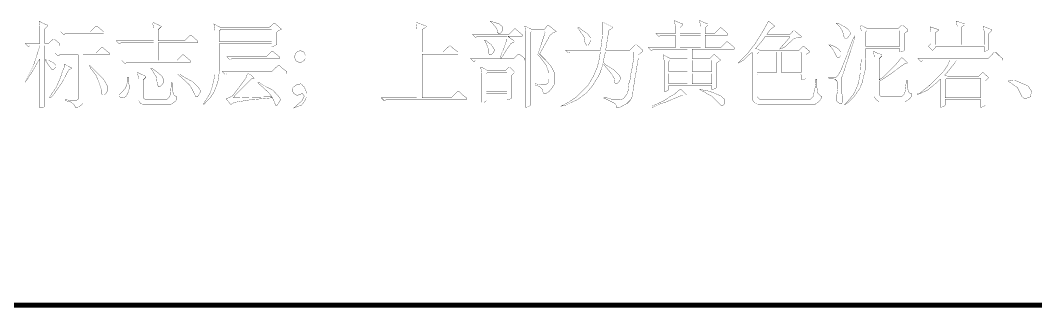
# Model space of a CAD drawing. Extents: x 94 to 452, y -72 to 1042.
# Drawn here: x 316.59 to 356.39, y 677.72 to 688.99 of the extents above; entities that cross this region are included whole.
import ezdxf

# ---------------------------------------------------------------- set-up
doc = ezdxf.new("R2010")
doc.units = 0
doc.header["$MEASUREMENT"] = 0
doc.layers.add('TREE_LAYER', color=7, linetype='Continuous')

msp = doc.modelspace()

# ---------------------------------------------------------------- linework, layer by layer
at = {"layer": 'TREE_LAYER'}
for points, const_width, elevation in [([(342.22678, 688.98613), (342.22678, 688.98613), (342.22678, 688.972404), (342.267957, 688.752796), (342.267957, 688.478287), (342.254231, 688.478287), (341.49933, 688.478287), (341.609133, 688.368483), (341.636584, 688.368483), (341.677761, 688.409659), (342.254231, 688.409659), (342.267957, 688.395934), (342.267957, 687.929267), (342.254231, 687.929267), (341.197369, 687.929267), (341.307173, 687.819463), (341.348349, 687.819463), (341.389526, 687.860639), (342.734624, 687.860639), (342.734624, 687.846914), (342.734624, 687.490051), (342.734624, 687.490051), (342.0758, 687.490051), (341.787565, 687.641032), (341.828741, 687.393973), (341.828741, 686.213581), (341.911094, 686.213581), (341.965996, 686.241032), (342.007173, 686.282208), (342.007173, 686.419463), (342.007173, 686.433188), (343.681682, 686.433188), (343.695408, 686.419463), (343.695408, 686.282208), (343.736584, 686.282208), (343.832663, 686.323385), (343.873839, 686.350836), (343.873839, 687.31162), (344.011094, 687.407698), (344.02482, 687.421424), (344.02482, 687.448875), (343.805212, 687.641032), (343.764035, 687.641032), (343.613055, 687.490051), (342.92678, 687.490051), (342.92678, 687.490051), (342.92678, 687.846914), (342.92678, 687.860639), (344.573839, 687.860639), (344.573839, 687.929267), (344.313055, 688.148875), (344.271879, 688.148875), (344.052271, 687.929267), (343.434624, 687.929267), (343.434624, 687.929267), (343.434624, 688.395934), (343.434624, 688.409659), (344.313055, 688.409659), (344.313055, 688.478287), (344.065996, 688.697894), (344.02482, 688.697894), (343.805212, 688.478287), (343.434624, 688.478287), (343.434624, 688.478287), (343.434624, 688.697894), (343.544428, 688.807698), (343.544428, 688.848875), (343.365996, 688.917502), (343.215016, 688.98613), (343.215016, 688.98613), (343.215016, 688.972404), (343.256192, 688.752796), (343.256192, 688.478287), (343.242467, 688.478287), (342.446388, 688.478287), (342.446388, 688.478287), (342.446388, 688.697894), (342.556192, 688.807698), (342.556192, 688.848875), (342.377761, 688.917502), (342.22678, 688.98613), (342.22678, 688.98613)], 0.01, 27), ([(317.328741, 688.958679), (317.328741, 688.958679), (317.328741, 688.931228), (317.356192, 688.71162), (317.356192, 688.080247), (317.356192, 688.080247), (316.779722, 688.080247), (316.889526, 687.970443), (316.916977, 687.970443), (316.958153, 687.997894), (317.356192, 687.997894), (317.356192, 687.997894), (317.109133, 687.229267), (316.779722, 686.570443), (316.889526, 686.721424), (317.067957, 686.995934), (317.287565, 687.380247), (317.356192, 687.476326), (317.356192, 687.476326), (317.356192, 685.554757), (317.438545, 685.554757), (317.507173, 685.582208), (317.548349, 685.623385), (317.548349, 687.448875), (317.548349, 687.448875), (317.548349, 687.448875), (317.644428, 687.31162), (317.836584, 687.050836), (317.877761, 687.050836), (317.987565, 687.160639), (317.987565, 687.229267), (317.877761, 687.339071), (317.69933, 687.421424), (317.644428, 687.421424), (317.548349, 687.4626), (317.548349, 687.997894), (317.548349, 687.997894), (318.12482, 687.997894), (318.12482, 688.080247), (317.918937, 688.258679), (317.877761, 688.258679), (317.685604, 688.080247), (317.548349, 688.080247), (317.548349, 688.080247), (317.548349, 688.656718), (317.658153, 688.766522), (317.658153, 688.807698), (317.465996, 688.876326), (317.328741, 688.958679), (317.328741, 688.958679)], 0.01, 27), ([(319.593447, 688.766522), (319.552271, 688.766522), (319.332663, 688.546914), (318.165996, 688.546914), (318.2758, 688.43711), (318.316977, 688.43711), (318.344428, 688.478287), (319.854231, 688.478287), (319.854231, 688.546914), (319.593447, 688.766522), (319.593447, 688.766522)], 0.01, 27), ([(321.7758, 688.917502), (321.7758, 688.917502), (321.7758, 688.890051), (321.816977, 688.670443), (321.816977, 688.190051), (321.803251, 688.190051), (320.348349, 688.190051), (320.458153, 688.080247), (320.49933, 688.080247), (320.52678, 688.107698), (321.803251, 688.107698), (321.816977, 688.107698), (321.816977, 687.421424), (321.803251, 687.421424), (320.567957, 687.421424), (320.677761, 687.31162), (320.718937, 687.31162), (320.746388, 687.339071), (323.244428, 687.339071), (323.244428, 687.421424), (322.983643, 687.641032), (322.942467, 687.641032), (322.722859, 687.421424), (321.995408, 687.421424), (321.995408, 687.421424), (321.995408, 688.107698), (321.995408, 688.107698), (323.532663, 688.107698), (323.532663, 688.190051), (323.285604, 688.409659), (323.244428, 688.409659), (323.02482, 688.190051), (321.995408, 688.190051), (321.995408, 688.190051), (321.995408, 688.629267), (322.105212, 688.739071), (322.105212, 688.766522), (321.92678, 688.848875), (321.7758, 688.917502), (321.7758, 688.917502)], 0.01, 27), ([(326.565996, 688.876326), (326.52482, 688.876326), (326.332663, 688.697894), (324.465996, 688.697894), (324.177761, 688.848875), (324.218937, 688.601816), (324.218937, 686.858679), (324.136584, 686.48809), (324.136584, 686.460639), (324.02678, 686.131228), (323.916977, 685.952796), (323.779722, 685.733188), (323.779722, 685.692012), (324.040506, 685.966522), (324.177761, 686.172404), (324.287565, 686.446914), (324.356192, 686.680247), (324.369918, 686.844953), (324.397369, 687.009659), (324.397369, 688.066522), (324.397369, 688.080247), (326.442467, 688.080247), (326.442467, 688.066522), (326.442467, 687.970443), (326.483643, 687.970443), (326.579722, 687.997894), (326.634624, 688.039071), (326.634624, 688.519463), (326.703251, 688.58809), (326.813055, 688.629267), (326.813055, 688.656718), (326.565996, 688.876326), (326.565996, 688.876326)], 0.01, 27), ([(324.42482, 688.615541), (324.438545, 688.629267), (326.442467, 688.629267), (326.442467, 688.615541), (326.442467, 688.148875), (326.442467, 688.148875), (324.397369, 688.148875), (324.397369, 688.148875), (324.397369, 688.58809), (324.42482, 688.615541), (324.42482, 688.615541)], 0.01, 27), ([(332.097369, 688.917502), (332.097369, 688.917502), (332.097369, 688.8626), (332.12482, 688.642992), (332.12482, 685.952796), (332.12482, 685.952796), (330.738545, 685.952796), (330.848349, 685.842992), (330.889526, 685.842992), (330.916977, 685.884169), (334.073839, 685.884169), (334.073839, 685.952796), (333.922859, 686.0626), (333.771879, 686.213581), (333.744428, 686.213581), (333.483643, 685.952796), (332.358153, 685.952796), (332.344428, 685.952796), (332.344428, 687.668483), (332.358153, 687.668483), (333.744428, 687.668483), (333.744428, 687.750836), (333.593447, 687.860639), (333.442467, 687.997894), (333.415016, 687.997894), (333.154231, 687.750836), (332.358153, 687.750836), (332.344428, 687.750836), (332.344428, 688.629267), (332.481682, 688.725345), (332.495408, 688.739071), (332.495408, 688.766522), (332.289526, 688.848875), (332.2758, 688.848875), (332.097369, 688.917502), (332.097369, 688.917502)], 0.01, 27), ([(335.995408, 688.656718), (335.954231, 688.656718), (335.734624, 688.43711), (334.307173, 688.43711), (334.416977, 688.327306), (334.458153, 688.327306), (334.49933, 688.368483), (335.665996, 688.368483), (335.665996, 688.368483), (335.665996, 688.258679), (335.515016, 687.819463), (335.446388, 687.682208), (335.405212, 687.490051), (334.238545, 687.490051), (334.348349, 687.380247), (334.389526, 687.380247), (334.416977, 687.421424), (336.365996, 687.421424), (336.365996, 687.490051), (336.146388, 687.668483), (336.105212, 687.668483), (335.92678, 687.490051), (335.418937, 687.490051), (335.418937, 687.490051), (335.487565, 687.572404), (335.665996, 687.860639), (335.816977, 688.080247), (335.954231, 688.148875), (335.954231, 688.190051), (335.7758, 688.299855), (335.707173, 688.368483), (335.707173, 688.368483), (336.256192, 688.368483), (336.256192, 688.43711), (335.995408, 688.656718), (335.995408, 688.656718)], 0.01, 27), ([(335.020898, 688.958679), (335.007173, 688.958679), (335.130702, 688.835149), (335.267957, 688.656718), (335.295408, 688.519463), (335.336584, 688.478287), (335.405212, 688.478287), (335.487565, 688.58809), (335.487565, 688.739071), (335.364035, 688.848875), (335.158153, 688.917502), (335.103251, 688.931228), (335.020898, 688.958679), (335.020898, 688.958679)], 0.01, 27), ([(337.285604, 688.807698), (337.258153, 688.793973), (337.120898, 688.629267), (336.654231, 688.629267), (336.365996, 688.766522), (336.393447, 688.533188), (336.393447, 685.582208), (336.489526, 685.595934), (336.544428, 685.623385), (336.585604, 685.664561), (336.585604, 688.519463), (336.613055, 688.546914), (337.134624, 688.546914), (337.162075, 688.519463), (336.873839, 687.641032), (336.956192, 687.558679), (337.203251, 687.229267), (337.313055, 686.913581), (337.313055, 686.680247), (337.271879, 686.542992), (337.271879, 686.529267), (337.1758, 686.460639), (336.997369, 686.460639), (336.791486, 686.501816), (336.764035, 686.501816), (336.764035, 686.460639), (336.942467, 686.392012), (337.052271, 686.282208), (337.093447, 686.131228), (337.203251, 686.131228), (337.313055, 686.199855), (337.422859, 686.323385), (337.532663, 686.501816), (337.532663, 686.913581), (337.395408, 687.18809), (337.1758, 687.435149), (336.942467, 687.668483), (337.354231, 688.409659), (337.491486, 688.519463), (337.60129, 688.546914), (337.285604, 688.807698), (337.285604, 688.807698)], 0.01, 27), ([(339.42678, 688.917502), (339.42678, 688.917502), (339.42678, 688.533188), (339.413055, 688.533188), (339.39933, 688.354757), (339.385604, 688.217502), (339.385604, 688.176326), (339.330702, 687.819463), (337.958153, 687.819463), (338.067957, 687.709659), (338.109133, 687.709659), (338.136584, 687.750836), (339.316977, 687.750836), (339.316977, 687.73711), (339.316977, 687.73711), (339.316977, 687.695934), (339.289526, 687.572404), (339.289526, 687.544953), (339.2758, 687.476326), (339.2758, 687.448875), (339.234624, 687.270443), (339.220898, 687.242992), (339.207173, 687.160639), (339.042467, 686.776326), (338.905212, 686.542992), (338.836584, 686.433188), (338.383643, 685.980247), (338.067957, 685.774365), (337.779722, 685.623385), (337.971879, 685.664561), (338.136584, 685.746914), (338.438545, 685.884169), (338.795408, 686.158679), (338.822859, 686.199855), (339.015016, 686.419463), (339.234624, 686.776326), (339.316977, 686.941032), (339.42678, 687.284169), (339.454231, 687.270443), (339.522859, 687.174365), (339.646388, 687.03711), (339.756192, 686.899855), (339.865996, 686.721424), (339.893447, 686.542992), (339.934624, 686.501816), (339.9758, 686.501816), (340.058153, 686.584169), (340.113055, 686.680247), (340.113055, 686.7626), (340.044428, 686.858679), (339.852271, 687.050836), (339.564035, 687.229267), (339.440506, 687.339071), (339.495408, 687.668483), (339.509133, 687.682208), (339.509133, 687.723385), (339.522859, 687.750836), (340.620898, 687.750836), (340.634624, 687.73711), (340.634624, 687.517502), (340.552271, 687.023385), (340.538545, 686.995934), (340.511094, 686.831228), (340.511094, 686.803777), (340.483643, 686.639071), (340.442467, 686.515541), (340.428741, 686.392012), (340.415016, 686.268483), (340.415016, 686.241032), (340.373839, 686.103777), (340.222859, 685.91162), (340.085604, 685.884169), (340.058153, 685.884169), (339.811094, 685.884169), (339.577761, 685.952796), (339.454231, 685.952796), (339.454231, 685.91162), (339.536584, 685.91162), (339.893447, 685.733188), (339.9758, 685.623385), (339.9758, 685.554757), (340.044428, 685.554757), (340.373839, 685.733188), (340.497369, 685.856718), (340.552271, 685.952796), (340.565996, 685.993973), (340.593447, 686.090051), (340.607173, 686.241032), (340.634624, 686.392012), (340.634624, 686.433188), (340.662075, 686.556718), (340.662075, 686.625345), (340.744428, 687.064561), (340.744428, 687.105737), (340.813055, 687.503777), (340.813055, 687.641032), (340.964035, 687.750836), (340.991486, 687.750836), (340.991486, 687.819463), (340.744428, 688.039071), (340.703251, 688.039071), (340.483643, 687.819463), (339.536584, 687.819463), (339.536584, 687.833188), (339.605212, 688.272404), (339.605212, 688.313581), (339.646388, 688.492012), (339.646388, 688.58809), (339.783643, 688.684169), (339.783643, 688.697894), (339.783643, 688.739071), (339.42678, 688.917502), (339.42678, 688.917502)], 0.01, 27), ([(338.507173, 688.697894), (338.438545, 688.697894), (338.534624, 688.560639), (338.685604, 688.341032), (338.72678, 688.107698), (338.795408, 687.997894), (338.836584, 687.997894), (338.905212, 688.107698), (338.946388, 688.217502), (338.946388, 688.299855), (338.877761, 688.395934), (338.795408, 688.492012), (338.5758, 688.629267), (338.507173, 688.697894), (338.507173, 688.697894)], 0.01, 27), ([(345.918937, 688.958679), (345.905212, 688.944953), (345.891486, 688.917502), (345.72678, 688.615541), (345.397369, 688.080247), (345.109133, 687.709659), (344.738545, 687.339071), (344.738545, 687.31162), (344.958153, 687.448875), (345.15031, 687.641032), (345.273839, 687.73711), (345.287565, 687.73711), (345.287565, 687.73711), (345.287565, 685.884169), (345.287565, 685.870443), (345.369918, 685.760639), (345.507173, 685.692012), (347.744428, 685.692012), (347.744428, 685.705737), (347.840506, 685.760639), (347.936584, 685.856718), (347.991486, 685.952796), (347.991486, 686.021424), (347.964035, 686.021424), (347.854231, 686.131228), (347.813055, 686.350836), (347.813055, 686.680247), (347.771879, 686.680247), (347.771879, 686.570443), (347.744428, 686.378287), (347.744428, 686.350836), (347.662075, 685.993973), (347.552271, 685.884169), (345.5758, 685.884169), (345.465996, 685.993973), (345.465996, 686.858679), (345.479722, 686.872404), (347.181682, 686.872404), (347.195408, 686.858679), (347.195408, 686.652796), (347.236584, 686.652796), (347.332663, 686.680247), (347.373839, 686.721424), (347.373839, 687.641032), (347.511094, 687.73711), (347.52482, 687.750836), (347.52482, 687.778287), (347.305212, 687.970443), (347.264035, 687.970443), (347.113055, 687.819463), (345.5758, 687.819463), (345.42482, 687.88809), (345.411094, 687.88809), (345.658153, 688.176326), (345.795408, 688.368483), (346.742467, 688.368483), (346.756192, 688.327306), (346.344428, 687.860639), (346.536584, 687.929267), (346.893447, 688.258679), (347.071879, 688.327306), (347.195408, 688.327306), (347.195408, 688.368483), (346.934624, 688.58809), (346.893447, 688.58809), (346.756192, 688.43711), (345.864035, 688.43711), (345.85031, 688.450836), (346.015016, 688.656718), (346.165996, 688.766522), (345.918937, 688.958679), (345.918937, 688.958679)], 0.01, 27), ([(348.65031, 688.876326), (348.567957, 688.876326), (348.718937, 688.725345), (348.828741, 688.546914), (348.856192, 688.395934), (348.897369, 688.299855), (348.938545, 688.258679), (348.965996, 688.258679), (349.048349, 688.341032), (349.116977, 688.43711), (349.116977, 688.519463), (349.034624, 688.642992), (348.897369, 688.739071), (348.65031, 688.876326), (348.65031, 688.876326)], 0.01, 27), ([(349.528741, 688.807698), (349.515016, 688.807698), (349.515016, 688.780247), (349.556192, 688.560639), (349.556192, 687.490051), (349.515016, 687.009659), (349.515016, 686.927306), (349.446388, 686.556718), (349.446388, 686.529267), (349.295408, 686.172404), (349.22678, 686.0626), (349.007173, 685.801816), (348.897369, 685.692012), (348.938545, 685.692012), (349.103251, 685.829267), (349.267957, 685.993973), (349.487565, 686.309659), (349.597369, 686.570443), (349.597369, 686.625345), (349.62482, 686.707698), (349.665996, 686.88613), (349.707173, 687.064561), (349.707173, 687.421424), (349.734624, 687.517502), (349.734624, 687.88809), (349.748349, 687.88809), (351.052271, 687.88809), (351.052271, 687.88809), (351.052271, 687.750836), (351.093447, 687.750836), (351.189526, 687.778287), (351.244428, 687.819463), (351.244428, 688.478287), (351.381682, 688.574365), (351.381682, 688.58809), (351.381682, 688.629267), (351.1758, 688.807698), (351.134624, 688.807698), (350.983643, 688.656718), (349.816977, 688.656718), (349.528741, 688.807698), (349.528741, 688.807698)], 0.01, 27), ([(349.7758, 688.58809), (349.7758, 688.58809), (351.052271, 688.58809), (351.052271, 688.58809), (351.052271, 687.970443), (351.052271, 687.970443), (349.748349, 687.970443), (349.734624, 687.970443), (349.734624, 688.546914), (349.7758, 688.58809), (349.7758, 688.58809)], 0.01, 27), ([(353.289526, 688.958679), (353.2758, 688.958679), (353.2758, 688.931228), (353.316977, 688.752796), (353.316977, 688.039071), (353.303251, 688.039071), (352.479722, 688.039071), (352.465996, 688.039071), (352.465996, 688.519463), (352.5758, 688.58809), (352.5758, 688.58809), (352.5758, 688.629267), (352.246388, 688.739071), (352.287565, 688.533188), (352.287565, 688.080247), (352.177761, 687.970443), (352.328741, 687.819463), (352.356192, 687.819463), (352.465996, 687.929267), (352.465996, 687.956718), (352.479722, 687.970443), (354.373839, 687.970443), (354.373839, 687.956718), (354.373839, 687.778287), (354.456192, 687.792012), (354.511094, 687.819463), (354.552271, 687.860639), (354.552271, 688.478287), (354.662075, 688.58809), (354.662075, 688.629267), (354.483643, 688.697894), (354.332663, 688.766522), (354.373839, 688.533188), (354.373839, 688.039071), (354.373839, 688.039071), (353.495408, 688.039071), (353.495408, 688.039071), (353.495408, 688.739071), (353.605212, 688.807698), (353.605212, 688.807698), (353.605212, 688.848875), (353.289526, 688.958679), (353.289526, 688.958679)], 0.01, 27), ([(334.828741, 688.217502), (334.787565, 688.217502), (334.856192, 688.080247), (334.938545, 687.860639), (334.938545, 687.73711), (334.965996, 687.641032), (334.965996, 687.641032), (335.048349, 687.641032), (335.116977, 687.709659), (335.158153, 687.778287), (335.158153, 687.860639), (335.116977, 687.929267), (335.048349, 688.039071), (334.897369, 688.148875), (334.828741, 688.217502), (334.828741, 688.217502)], 0.01, 27), ([(342.446388, 688.395934), (342.446388, 688.409659), (343.242467, 688.409659), (343.256192, 688.395934), (343.256192, 687.929267), (343.242467, 687.929267), (342.446388, 687.929267), (342.446388, 687.929267), (342.446388, 688.395934), (342.446388, 688.395934)], 0.01, 27), ([(349.295408, 688.368483), (349.22678, 688.258679), (349.007173, 687.695934), (349.007173, 687.668483), (348.746388, 687.009659), (348.636584, 686.831228), (348.567957, 686.7626), (348.279722, 686.7626), (348.279722, 686.721424), (348.389526, 686.721424), (348.52678, 686.680247), (348.609133, 686.597894), (348.636584, 686.501816), (348.636584, 686.350836), (348.609133, 686.158679), (348.609133, 686.131228), (348.567957, 686.035149), (348.567957, 685.884169), (348.609133, 685.801816), (348.705212, 685.733188), (348.787565, 685.733188), (348.828741, 685.829267), (348.828741, 685.993973), (348.787565, 686.131228), (348.787565, 686.7626), (348.828741, 686.858679), (348.869918, 686.982208), (348.965996, 687.297894), (348.993447, 687.366522), (349.267957, 688.203777), (349.267957, 688.231228), (349.295408, 688.368483), (349.295408, 688.368483)], 0.01, 27), ([(319.813055, 687.929267), (319.771879, 687.929267), (319.552271, 687.709659), (317.946388, 687.709659), (318.056192, 687.599855), (318.097369, 687.599855), (318.12482, 687.641032), (318.852271, 687.641032), (318.865996, 687.627306), (318.865996, 685.91162), (318.783643, 685.842992), (318.577761, 685.842992), (318.344428, 685.884169), (318.344428, 685.842992), (318.536584, 685.801816), (318.646388, 685.733188), (318.715016, 685.664561), (318.756192, 685.554757), (318.865996, 685.595934), (318.962075, 685.650836), (319.044428, 685.733188), (319.044428, 687.627306), (319.044428, 687.641032), (320.073839, 687.641032), (320.073839, 687.709659), (319.813055, 687.929267), (319.813055, 687.929267)], 0.01, 27), ([(326.483643, 687.778287), (326.442467, 687.778287), (326.222859, 687.558679), (324.685604, 687.558679), (324.795408, 687.448875), (324.836584, 687.448875), (324.877761, 687.490051), (326.744428, 687.490051), (326.744428, 687.558679), (326.483643, 687.778287), (326.483643, 687.778287)], 0.01, 27), ([(327.636584, 687.778287), (327.554231, 687.805737), (327.49933, 687.778287), (327.403251, 687.73711), (327.348349, 687.599855), (327.348349, 687.517502), (327.389526, 687.407698), (327.49933, 687.352796), (327.609133, 687.352796), (327.705212, 687.407698), (327.760114, 687.503777), (327.760114, 687.613581), (327.718937, 687.73711), (327.636584, 687.778287), (327.636584, 687.778287)], 0.01, 27), ([(348.320898, 688.039071), (348.279722, 688.039071), (348.362075, 687.956718), (348.458153, 687.819463), (348.609133, 687.531228), (348.677761, 687.531228), (348.718937, 687.572404), (348.746388, 687.627306), (348.746388, 687.750836), (348.677761, 687.846914), (348.567957, 687.929267), (348.430702, 687.997894), (348.320898, 688.039071), (348.320898, 688.039071)], 0.01, 27), ([(350.036584, 687.778287), (350.036584, 687.778287), (350.036584, 687.764561), (350.064035, 687.544953), (350.064035, 685.993973), (350.132663, 685.884169), (350.242467, 685.801816), (351.271879, 685.801816), (351.340506, 685.842992), (351.45031, 685.91162), (351.532663, 686.021424), (351.532663, 686.103777), (351.491486, 686.103777), (351.422859, 686.172404), (351.354231, 686.350836), (351.354231, 686.652796), (351.313055, 686.652796), (351.313055, 686.556718), (351.271879, 686.199855), (351.244428, 686.103777), (351.134624, 685.993973), (350.32482, 685.993973), (350.256192, 686.0626), (350.256192, 686.597894), (350.393447, 686.680247), (350.722859, 686.899855), (351.065996, 687.160639), (351.271879, 687.297894), (351.354231, 687.31162), (351.354231, 687.339071), (351.203251, 687.490051), (351.134624, 687.531228), (350.915016, 687.270443), (350.393447, 686.748875), (350.283643, 686.680247), (350.256192, 686.652796), (350.256192, 686.666522), (350.256192, 687.490051), (350.365996, 687.599855), (350.365996, 687.641032), (350.173839, 687.709659), (350.036584, 687.778287), (350.036584, 687.778287)], 0.01, 27), ([(342.034624, 687.407698), (342.048349, 687.421424), (342.734624, 687.421424), (342.734624, 687.407698), (342.734624, 686.982208), (342.734624, 686.982208), (342.007173, 686.982208), (342.007173, 686.982208), (342.007173, 687.380247), (342.034624, 687.407698), (342.034624, 687.407698)], 0.01, 27), ([(342.92678, 687.407698), (342.92678, 687.421424), (343.681682, 687.421424), (343.695408, 687.407698), (343.695408, 686.982208), (343.681682, 686.982208), (342.92678, 686.982208), (342.92678, 686.982208), (342.92678, 687.407698), (342.92678, 687.407698)], 0.01, 27), ([(345.534624, 687.73711), (345.548349, 687.750836), (346.234624, 687.750836), (346.234624, 687.73711), (346.234624, 686.941032), (346.234624, 686.941032), (345.479722, 686.941032), (345.465996, 686.941032), (345.465996, 687.668483), (345.534624, 687.73711), (345.534624, 687.73711)], 0.01, 27), ([(346.42678, 687.73711), (346.42678, 687.750836), (347.181682, 687.750836), (347.195408, 687.73711), (347.195408, 686.941032), (347.181682, 686.941032), (346.42678, 686.941032), (346.42678, 686.941032), (346.42678, 687.73711), (346.42678, 687.73711)], 0.01, 27), ([(354.813055, 687.750836), (354.771879, 687.750836), (354.52482, 687.490051), (351.779722, 687.490051), (351.889526, 687.380247), (351.916977, 687.380247), (351.958153, 687.421424), (353.015016, 687.421424), (353.015016, 687.407698), (352.960114, 687.284169), (352.946388, 687.229267), (352.767957, 686.982208), (352.205212, 686.419463), (351.862075, 686.144953), (351.738545, 686.103777), (351.738545, 686.0626), (352.095408, 686.227306), (352.15031, 686.254757), (352.534624, 686.570443), (352.644428, 686.680247), (352.658153, 686.680247), (352.658153, 685.582208), (352.740506, 685.595934), (352.795408, 685.623385), (352.836584, 685.664561), (352.836584, 685.870443), (352.836584, 685.884169), (354.222859, 685.884169), (354.222859, 685.870443), (354.222859, 685.582208), (354.264035, 685.582208), (354.373839, 685.623385), (354.415016, 685.664561), (354.415016, 686.61162), (354.52482, 686.721424), (354.52482, 686.7626), (354.332663, 686.941032), (354.305212, 686.941032), (354.154231, 686.790051), (352.946388, 686.790051), (352.822859, 686.844953), (352.960114, 686.995934), (353.234624, 687.339071), (353.2758, 687.421424), (355.10129, 687.421424), (355.10129, 687.490051), (354.964035, 687.599855), (354.813055, 687.750836), (354.813055, 687.750836)], 0.01, 27), ([(318.316977, 687.270443), (318.316977, 687.270443), (318.316977, 687.160639), (318.234624, 686.982208), (318.165996, 686.748875), (317.987565, 686.350836), (317.767957, 686.035149), (317.72678, 685.952796), (317.767957, 685.952796), (317.891486, 686.076326), (318.234624, 686.570443), (318.42678, 686.941032), (318.495408, 687.050836), (318.605212, 687.119463), (318.316977, 687.270443), (318.316977, 687.270443)], 0.01, 27), ([(319.305212, 687.229267), (319.332663, 687.119463), (319.552271, 686.844953), (319.662075, 686.584169), (319.771879, 686.254757), (319.771879, 686.103777), (319.813055, 686.0626), (319.881682, 686.0626), (319.964035, 686.144953), (319.991486, 686.199855), (319.991486, 686.433188), (319.854231, 686.680247), (319.305212, 687.229267), (319.305212, 687.229267)], 0.01, 27), ([(321.707173, 687.119463), (321.707173, 687.119463), (321.707173, 687.105737), (321.92678, 686.7626), (321.954231, 686.515541), (321.995408, 686.405737), (321.995408, 686.392012), (322.064035, 686.392012), (322.146388, 686.474365), (322.215016, 686.570443), (322.215016, 686.652796), (322.146388, 686.790051), (322.118937, 686.817502), (321.92678, 686.982208), (321.7758, 687.092012), (321.707173, 687.119463), (321.707173, 687.119463)], 0.01, 27), ([(326.744428, 687.229267), (326.703251, 687.229267), (326.442467, 686.982208), (324.507173, 686.982208), (324.616977, 686.872404), (324.658153, 686.872404), (324.685604, 686.899855), (325.495408, 686.899855), (325.495408, 686.899855), (325.42678, 686.721424), (324.918937, 686.035149), (324.877761, 686.007698), (324.658153, 685.91162), (324.836584, 685.692012), (324.987565, 685.774365), (325.316977, 685.829267), (325.660114, 685.884169), (325.715016, 685.884169), (326.442467, 685.952796), (326.415016, 685.993973), (325.440506, 685.966522), (325.42678, 685.966522), (325.111094, 685.952796), (325.111094, 685.952796), (324.960114, 685.952796), (324.946388, 685.952796), (325.015016, 686.0626), (325.673839, 686.721424), (325.756192, 686.721424), (325.605212, 686.872404), (325.522859, 686.899855), (325.522859, 686.899855), (325.522859, 686.899855), (327.032663, 686.899855), (327.032663, 686.982208), (326.881682, 687.092012), (326.744428, 687.229267), (326.744428, 687.229267)], 0.01, 27), ([(334.65031, 687.160639), (334.636584, 687.160639), (334.636584, 687.133188), (334.677761, 686.913581), (334.677761, 685.774365), (334.760114, 685.774365), (334.815016, 685.801816), (334.856192, 685.842992), (334.856192, 686.131228), (334.869918, 686.131228), (335.665996, 686.131228), (335.665996, 686.131228), (335.665996, 685.884169), (335.707173, 685.884169), (335.816977, 685.91162), (335.844428, 685.952796), (335.844428, 686.831228), (335.954231, 686.941032), (335.954231, 686.982208), (335.7758, 687.160639), (335.734624, 687.160639), (335.597369, 687.009659), (334.938545, 687.009659), (334.65031, 687.160639), (334.65031, 687.160639)], 0.01, 27), ([(320.828741, 686.7626), (320.787565, 686.7626), (320.787565, 686.570443), (320.718937, 686.350836), (320.609133, 686.213581), (320.458153, 686.0626), (320.458153, 686.021424), (320.52678, 685.952796), (320.636584, 685.952796), (320.746388, 686.021424), (320.828741, 686.199855), (320.828741, 686.213581), (320.856192, 686.309659), (320.856192, 686.433188), (320.828741, 686.570443), (320.828741, 686.7626), (320.828741, 686.7626)], 0.01, 27), ([(321.19933, 686.941032), (321.185604, 686.941032), (321.185604, 686.913581), (321.22678, 686.693973), (321.22678, 685.842992), (321.295408, 685.733188), (321.405212, 685.692012), (322.4758, 685.692012), (322.544428, 685.733188), (322.667957, 685.815541), (322.722859, 685.91162), (322.722859, 685.993973), (322.695408, 685.993973), (322.613055, 686.0626), (322.544428, 686.241032), (322.544428, 686.542992), (322.503251, 686.542992), (322.503251, 686.446914), (322.503251, 686.446914), (322.489526, 686.268483), (322.4758, 686.131228), (322.4758, 686.090051), (322.434624, 685.993973), (322.32482, 685.884169), (321.487565, 685.884169), (321.405212, 685.952796), (321.405212, 686.652796), (321.515016, 686.7626), (321.515016, 686.790051), (321.336584, 686.872404), (321.19933, 686.941032), (321.19933, 686.941032)], 0.01, 27), ([(322.846388, 686.872404), (322.764035, 686.872404), (322.983643, 686.680247), (323.216977, 686.460639), (323.313055, 686.309659), (323.381682, 686.172404), (323.464035, 685.993973), (323.532663, 685.993973), (323.642467, 686.172404), (323.642467, 686.241032), (323.573839, 686.350836), (323.340506, 686.584169), (323.011094, 686.7626), (322.846388, 686.872404), (322.846388, 686.872404)], 0.01, 27), ([(334.897369, 686.941032), (334.897369, 686.941032), (335.665996, 686.941032), (335.665996, 686.941032), (335.665996, 686.213581), (335.665996, 686.213581), (334.869918, 686.213581), (334.856192, 686.213581), (334.856192, 686.899855), (334.897369, 686.941032), (334.897369, 686.941032)], 0.01, 27), ([(342.007173, 686.899855), (342.007173, 686.899855), (342.734624, 686.899855), (342.734624, 686.899855), (342.734624, 686.501816), (342.734624, 686.501816), (342.007173, 686.501816), (342.007173, 686.501816), (342.007173, 686.899855), (342.007173, 686.899855)], 0.01, 27), ([(342.92678, 686.899855), (342.92678, 686.899855), (343.681682, 686.899855), (343.695408, 686.899855), (343.695408, 686.501816), (343.681682, 686.501816), (342.92678, 686.501816), (342.92678, 686.501816), (342.92678, 686.899855), (342.92678, 686.899855)], 0.01, 27), ([(352.905212, 686.721424), (352.905212, 686.721424), (354.222859, 686.721424), (354.222859, 686.721424), (354.222859, 685.952796), (354.222859, 685.952796), (352.836584, 685.952796), (352.836584, 685.952796), (352.836584, 686.652796), (352.905212, 686.721424), (352.905212, 686.721424)], 0.01, 27), ([(355.540506, 686.652796), (355.513055, 686.652796), (355.307173, 686.61162), (355.677761, 686.350836), (355.856192, 685.993973), (355.965996, 685.91162), (356.185604, 685.993973), (356.22678, 686.213581), (356.089526, 686.419463), (355.540506, 686.652796), (355.540506, 686.652796)], 0.01, 27), ([(325.9758, 686.542992), (325.893447, 686.542992), (326.113055, 686.350836), (326.346388, 686.131228), (326.456192, 685.980247), (326.52482, 685.842992), (326.593447, 685.664561), (326.662075, 685.664561), (326.771879, 685.842992), (326.771879, 685.91162), (326.703251, 686.021424), (326.483643, 686.254757), (326.140506, 686.433188), (325.9758, 686.542992), (325.9758, 686.542992)], 0.01, 27), ([(327.65031, 686.446914), (327.581682, 686.501816), (327.416977, 686.460639), (327.279722, 686.364561), (327.252271, 686.254757), (327.293447, 686.131228), (327.334624, 686.103777), (327.430702, 686.048875), (327.540506, 686.076326), (327.636584, 686.131228), (327.718937, 686.021424), (327.622859, 685.829267), (327.307173, 685.554757), (327.609133, 685.664561), (327.732663, 685.815541), (327.80129, 685.980247), (327.80129, 686.103777), (327.787565, 686.213581), (327.718937, 686.378287), (327.65031, 686.433188), (327.65031, 686.446914)], 0.01, 27), ([(342.487565, 686.282208), (342.446388, 686.282208), (342.240506, 686.103777), (342.048349, 685.993973), (341.828741, 685.842992), (341.348349, 685.623385), (341.348349, 685.582208), (341.430702, 685.595934), (341.65031, 685.705737), (341.869918, 685.774365), (342.185604, 685.91162), (342.556192, 686.0626), (342.707173, 686.0626), (342.487565, 686.282208), (342.487565, 686.282208)], 0.01, 27), ([(343.228741, 686.282208), (343.215016, 686.282208), (343.558153, 686.090051), (343.722859, 685.993973), (344.052271, 685.664561), (344.134624, 685.664561), (344.203251, 685.733188), (344.203251, 685.884169), (344.052271, 686.021424), (343.805212, 686.131228), (343.585604, 686.213581), (343.503251, 686.227306), (343.228741, 686.282208), (343.228741, 686.282208)], 0.01, 27), ([(221.22612, 677.817993), (449.22612, 677.817993)], 0.2, 228)]:
    msp.add_lwpolyline(points, dxfattribs=dict(at, const_width=const_width, elevation=elevation))

doc.saveas('drawing.dxf')
